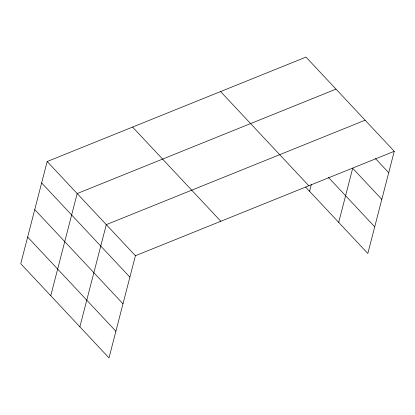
<?xml version="1.0" encoding="UTF-8"?>
<svg xmlns="http://www.w3.org/2000/svg" width="415" height="415" viewBox="0 0 415 415"><rect width="100%" height="100%" fill="white"/><g stroke="black" fill="none" stroke-linecap="round" stroke-linejoin="round"><path stroke-width="0.62" d="M47.175 161.528L20.75 263.701L108.995 357.906L135.42 255.733L394.25 151.299L306.005 57.094L47.175 161.528L135.42 255.733M50.755 295.729L77.174 193.561L336.01 89.121M79.872 326.818L106.297 224.645L365.127 120.21M309.585 191.294L311.349 184.478M338.707 222.383L352.698 168.272L381.821 199.356M394.25 151.299L367.825 253.472L305.611 187.056M375.476 158.577L388.715 172.707M328.389 177.361L374.719 226.818M220.588 91.559L308.838 185.759M132.587 127.068L220.832 221.268M41.635 182.937L129.885 277.142M34.746 209.591L122.99 303.79M27.644 237.048L115.889 331.253"/></g></svg>
